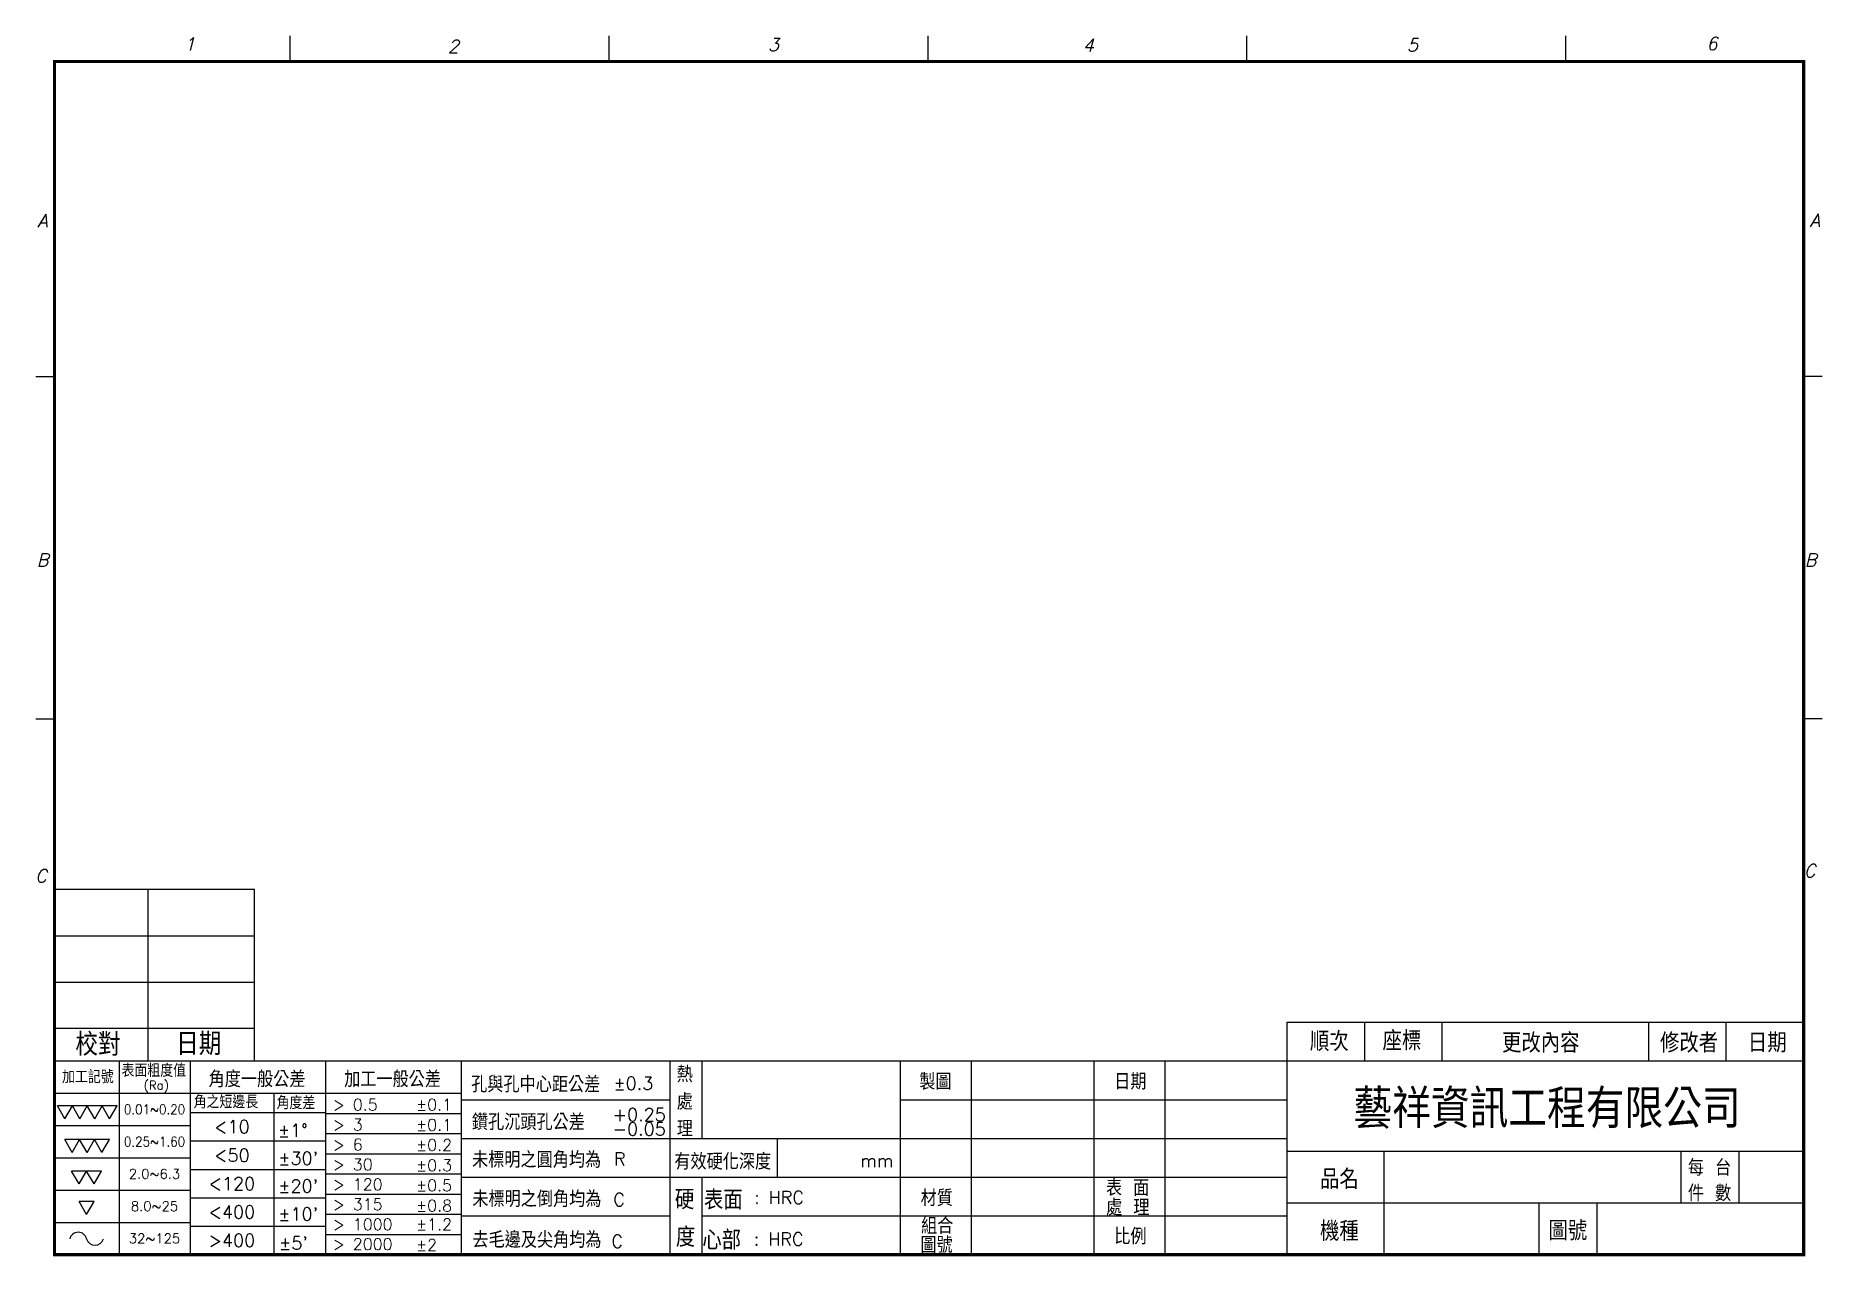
# Model space of a CAD drawing. Extents: x 50 to 326, y 93 to 282.
import ezdxf
from ezdxf.enums import TextEntityAlignment as Align

# ---------------------------------------------------------------- set-up
doc = ezdxf.new("R2010")
doc.units = 0
doc.header["$MEASUREMENT"] = 0
doc.layers.add('SHEET', color=7, linetype='CONTINUOUS')
doc.styles.add('CH', font='ROMANC.shx', dxfattribs={"oblique": 15, "bigfont": 'chineset.shx'})
doc.styles.add('CHINA', font='romans.shx', dxfattribs={"width": 0.8, "bigfont": 'chineset.shx'})
doc.styles.get("Standard").update_dxf_attribs({"font": 'romans.shx', "width": 0.8, "bigfont": 'chineset.shx'})

msp = doc.modelspace()

# ---------------------------------------------------------------- linework, layer by layer
at = {"layer": 'SHEET'}
for p, q in [((89, 282.05), (89, 278.05)), ((138.4, 282.05), (138.4, 278.05)), ((187.8, 282.05), (187.8, 278.05)), ((237.2, 282.05), (237.2, 278.05)), ((286.6, 282.05), (286.6, 278.05)), ((49.61, 229.25), (52.51, 229.25)), ((326.39, 229.25), (323.5, 229.25)), ((49.61, 176.25), (52.51, 176.25)), ((326.39, 176.25), (323.5, 176.25)), ((52.51, 149.85), (83.52, 149.85)), ((67.02, 123.25), (67.02, 149.85)), ((83.52, 123.25), (83.52, 149.85)), ((52.51, 142.65), (83.52, 142.65)), ((52.51, 135.45), (83.52, 135.45)), ((83.52, 128.25), (52.51, 128.25)), ((243.51, 129.25), (323.5, 129.25)), ((243.51, 93.25), (243.51, 129.25)), ((255.51, 123.25), (255.51, 129.25)), ((267.51, 123.25), (267.51, 129.25)), ((299.51, 123.25), (299.51, 129.25)), ((311.51, 123.25), (311.51, 129.25)), ((52.51, 123.25), (243.51, 123.25)), ((62.51, 123.25), (62.51, 93.25)), ((73.51, 123.25), (73.51, 93.25)), ((94.51, 123.25), (94.51, 93.25)), ((115.51, 123.25), (115.51, 93.25)), ((147.84, 123.25), (147.84, 93.25)), ((152.79, 123.25), (152.79, 111.25)), ((183.51, 123.25), (183.51, 93.25)), ((194.51, 123.25), (194.51, 93.25)), ((213.51, 123.25), (213.51, 93.25)), ((224.51, 123.25), (224.51, 93.25)), ((243.51, 123.25), (323.5, 123.25)), ((52.51, 118.25), (115.51, 118.25)), ((59.9, 116.28), (52.97, 116.28)), ((54.13, 114.28), (52.97, 116.28)), ((54.13, 114.28), (55.28, 116.28)), ((56.44, 114.28), (55.28, 116.28)), ((56.44, 114.28), (57.59, 116.28)), ((58.75, 114.28), (57.59, 116.28)), ((58.75, 114.28), (59.9, 116.28)), ((61.06, 114.28), (59.9, 116.28)), ((62.21, 116.28), (59.9, 116.28)), ((61.06, 114.28), (62.21, 116.28)), ((86.51, 118.25), (86.51, 93.25)), ((115.51, 117.25), (147.84, 117.25)), ((183.51, 117.25), (243.51, 117.25)), ((73.51, 115.25), (94.51, 115.25)), ((94.51, 115.12), (115.51, 115.12)), ((52.51, 113.25), (73.51, 113.25)), ((61.03, 111.08), (54.1, 111.08)), ((55.25, 109.08), (54.1, 111.08)), ((55.25, 109.08), (56.41, 111.08)), ((57.56, 109.08), (56.41, 111.08)), ((57.56, 109.08), (58.72, 111.08)), ((59.87, 109.08), (58.72, 111.08)), ((59.87, 109.08), (61.03, 111.08)), ((73.51, 110.85), (94.51, 110.85)), ((94.51, 112), (115.51, 112)), ((115.51, 111.25), (158.74, 111.25)), ((158.74, 111.25), (197.51, 111.25)), ((164.49, 111.25), (164.49, 105.25)), ((197.51, 111.25), (243.51, 111.25)), ((52.51, 108.25), (73.51, 108.25)), ((94.51, 108.87), (115.51, 108.87)), ((243.51, 109.25), (323.5, 109.25)), ((258.51, 93.25), (258.51, 109.25)), ((304.51, 101.25), (304.51, 109.25)), ((313.51, 101.25), (313.51, 109.25)), ((59.79, 106.19), (55.17, 106.19)), ((56.33, 104.19), (55.17, 106.19)), ((56.33, 104.19), (57.48, 106.19)), ((58.64, 104.19), (57.48, 106.19)), ((58.64, 104.19), (59.79, 106.19)), ((73.51, 106.45), (94.51, 106.45)), ((94.51, 105.75), (115.51, 105.75)), ((115.51, 105.25), (158.74, 105.25)), ((152.79, 105.25), (152.79, 93.25)), ((158.74, 105.25), (197.51, 105.25)), ((197.51, 105.25), (243.51, 105.25)), ((52.51, 103.25), (73.51, 103.25)), ((94.51, 102.62), (115.51, 102.62)), ((58.64, 101.46), (56.33, 101.46)), ((57.48, 99.46), (56.33, 101.46)), ((57.48, 99.46), (58.64, 101.46)), ((73.51, 102.05), (94.51, 102.05)), ((243.51, 101.25), (323.5, 101.25)), ((282.51, 93.25), (282.51, 101.25)), ((291.51, 93.25), (291.51, 101.25)), ((52.51, 98.25), (73.51, 98.25)), ((73.51, 97.65), (94.51, 97.65)), ((94.51, 99.5), (115.51, 99.5)), ((115.51, 99.25), (147.84, 99.25)), ((152.79, 99.25), (197.51, 99.25)), ((197.51, 99.25), (243.51, 99.25)), ((94.51, 96.37), (115.51, 96.37))]:
    msp.add_line(p, q, dxfattribs=at)
at = {"layer": 'SHEET', "const_width": 0.5}
msp.add_lwpolyline([(323.5, 278.05), (52.51, 278.05), (52.51, 93.25), (323.5, 93.25)], close=True, dxfattribs=at)
at = {"layer": 'SHEET'}
for centre, radius, start, end in [((56.19, 95.36), 1.35, 14.8621, 165.1365), ((58.79, 96.05), 1.34, 194.8621, 345.1365)]:
    msp.add_arc(centre, radius, start, end, dxfattribs=at)

# ---------------------------------------------------------------- texts
at = {"layer": 'SHEET', "style": 'CH', "oblique": 15}
for s, p in [('1', (72.58, 279.75)), ('2', (113.45, 279.41)), ('3', (163.04, 279.66)), ('4', (211.82, 279.58)), ('5', (262.03, 279.61)), ('6', (308.44, 279.84)), ('A', (49.85, 252.41)), ('A', (324.45, 252.44)), ('B', (49.74, 199.85)), ('B', (323.66, 199.85)), ('C', (49.52, 150.92)), ('C', (323.55, 151.73))]:
    msp.add_text(s, height=2, dxfattribs=at).set_placement(p)
at = {"layer": 'SHEET', "style": 'CHINA'}
for s, height, p in [('校對', 3.5, (55.75, 124.05)), ('日期', 3.5, (71.36, 124.14)), ('%%P1%%D', 2, (87.13, 111.5))]:
    msp.add_text(s, height=height, dxfattribs=at).set_placement(p)
at = {"layer": 'SHEET', "linetype": 'CONTINUOUS'}
for s, p in [('順次', (247.01, 124.78)), ('座標', (258.26, 124.87))]:
    msp.add_text(s, height=3, dxfattribs=at).set_placement(p)
at = {"layer": 'SHEET'}
for s, height, p in [('更改內容', 3, (282.78, 126.2)), ('修改者', 3, (305.75, 126.2)), ('日期', 3, (317.87, 126.2)), ('加工記號', 2, (57.68, 120.89)), ('角度一般公差', 2.5, (83.89, 120.55)), ('加工一般公差', 2.5, (104.89, 120.55)), ('熱', 2.5, (150.17, 121.31)), ('孔與孔中心距公差', 2.5, (127.07, 119.76)), ('%%P0.3', 2, (142.2, 119.77)), ('製圖', 2.5, (189, 120.16)), ('日期', 2.5, (219.19, 120.16)), ('藝祥資訊工程有限公司', 6, (283.75, 116.11)), ('處', 2.5, (150.17, 117.06)), ('鑽孔沉頭孔公差', 2.5, (125.93, 113.92)), ('-0.05', 2, (143.1, 112.7)), ('+0.25', 2, (143.11, 114.94)), ('理', 2.5, (150.17, 112.81)), ('未標明之圓角均為', 2.5, (127.21, 108.07)), ('R', 2, (140.1, 108.07)), ('有效硬化深度', 2.5, (156.04, 107.79)), ('mm', 2, (179.91, 107.82)), ('每 台', 2.5, (308.92, 106.85)), ('2.0~6.3', 1.5, (68.01, 105.75)), ('<120', 2, (80.01, 104.25)), ('品名', 3, (251.58, 105.09)), ('未標明之倒角均為', 2.5, (127.25, 101.99)), ('C', 2, (139.99, 101.78)), ('表面', 3, (156.13, 101.87)), (': HRC', 2, (164.77, 102.1)), ('材質', 2.5, (189.21, 102.13)), ('件 數', 2.5, (308.92, 102.9)), ('8.0~25', 1.5, (68.01, 100.75)), ('<400', 2, (80.01, 99.85)), ('處 理', 2.5, (218.8, 100.68)), ('去毛邊及尖角均為', 2.5, (127.26, 95.67)), ('心部', 3, (155.88, 95.66)), ('組合', 2.5, (189.27, 97.84)), ('比例', 2.5, (219.19, 96.21)), ('機種', 3, (251.58, 97.03)), ('圖號', 3, (286.97, 97.1)), ('32~125', 1.5, (68.01, 95.75)), ('>400', 2, (80.01, 95.45)), ('C', 2, (139.7, 95.3)), (': HRC', 2, (164.71, 95.66)), ('圖號', 2.5, (189.17, 94.88))]:
    msp.add_text(s, height=height, dxfattribs=at).set_placement(p, align=Align.MIDDLE)
for s, height, p in [('表面粗度值', 2, (62.9, 120.77)), ('(Ra)', 1.346, (66.33, 118.81)), ('角之短邊長', 2, (74.07, 115.9)), ('角度差', 2, (86.92, 115.77)), ('> 0.5', 1.8, (95.64, 115.57)), ('%%P0.1', 1.8, (108.55, 115.57)), ('> 3', 1.8, (95.64, 112.48)), ('%%P0.1', 1.8, (108.55, 112.44)), ('> 6', 1.8, (95.64, 109.4)), ('%%P0.2', 1.8, (108.55, 109.32)), ("%%P30'", 2, (87.19, 107.18)), ('> 30', 1.8, (95.64, 106.31)), ('%%P0.3', 1.8, (108.55, 106.19)), ("%%P20'", 2, (87.19, 102.86)), ('> 120', 1.8, (95.64, 103.22)), ('%%P0.5', 1.8, (108.55, 103.07)), ("%%P10'", 2, (87.19, 98.54)), ('> 315', 1.8, (95.64, 100.14)), ('%%P0.8', 1.8, (108.55, 99.94)), ('> 1000', 1.8, (95.64, 97.05)), ('%%P1.2', 1.8, (108.55, 97.02)), ("%%P5'", 2, (87.31, 94.04)), ('> 2000', 1.8, (95.64, 93.97)), ('%%P2', 1.8, (108.55, 93.84))]:
    msp.add_text(s, height=height, dxfattribs=at).set_placement(p)
at = {"layer": 'SHEET', "width": 0.9}
for s, p in [('0.01~0.20', (68.01, 115.75)), ('0.25~1.60', (68.01, 110.75))]:
    msp.add_text(s, height=1.5, dxfattribs=at).set_placement(p, align=Align.MIDDLE)
at = {"layer": 'SHEET', "style": 'CHINA'}
for s, height, p in [('<10', 2, (80.01, 113.05)), ('<50', 2, (80.01, 108.65)), ('硬', 3, (150.12, 101.85)), ('表 面', 2.5, (218.77, 103.72)), ('度', 3, (150.28, 96.12))]:
    msp.add_text(s, height=height, dxfattribs=at).set_placement(p, align=Align.MIDDLE)

doc.saveas('drawing.dxf')
